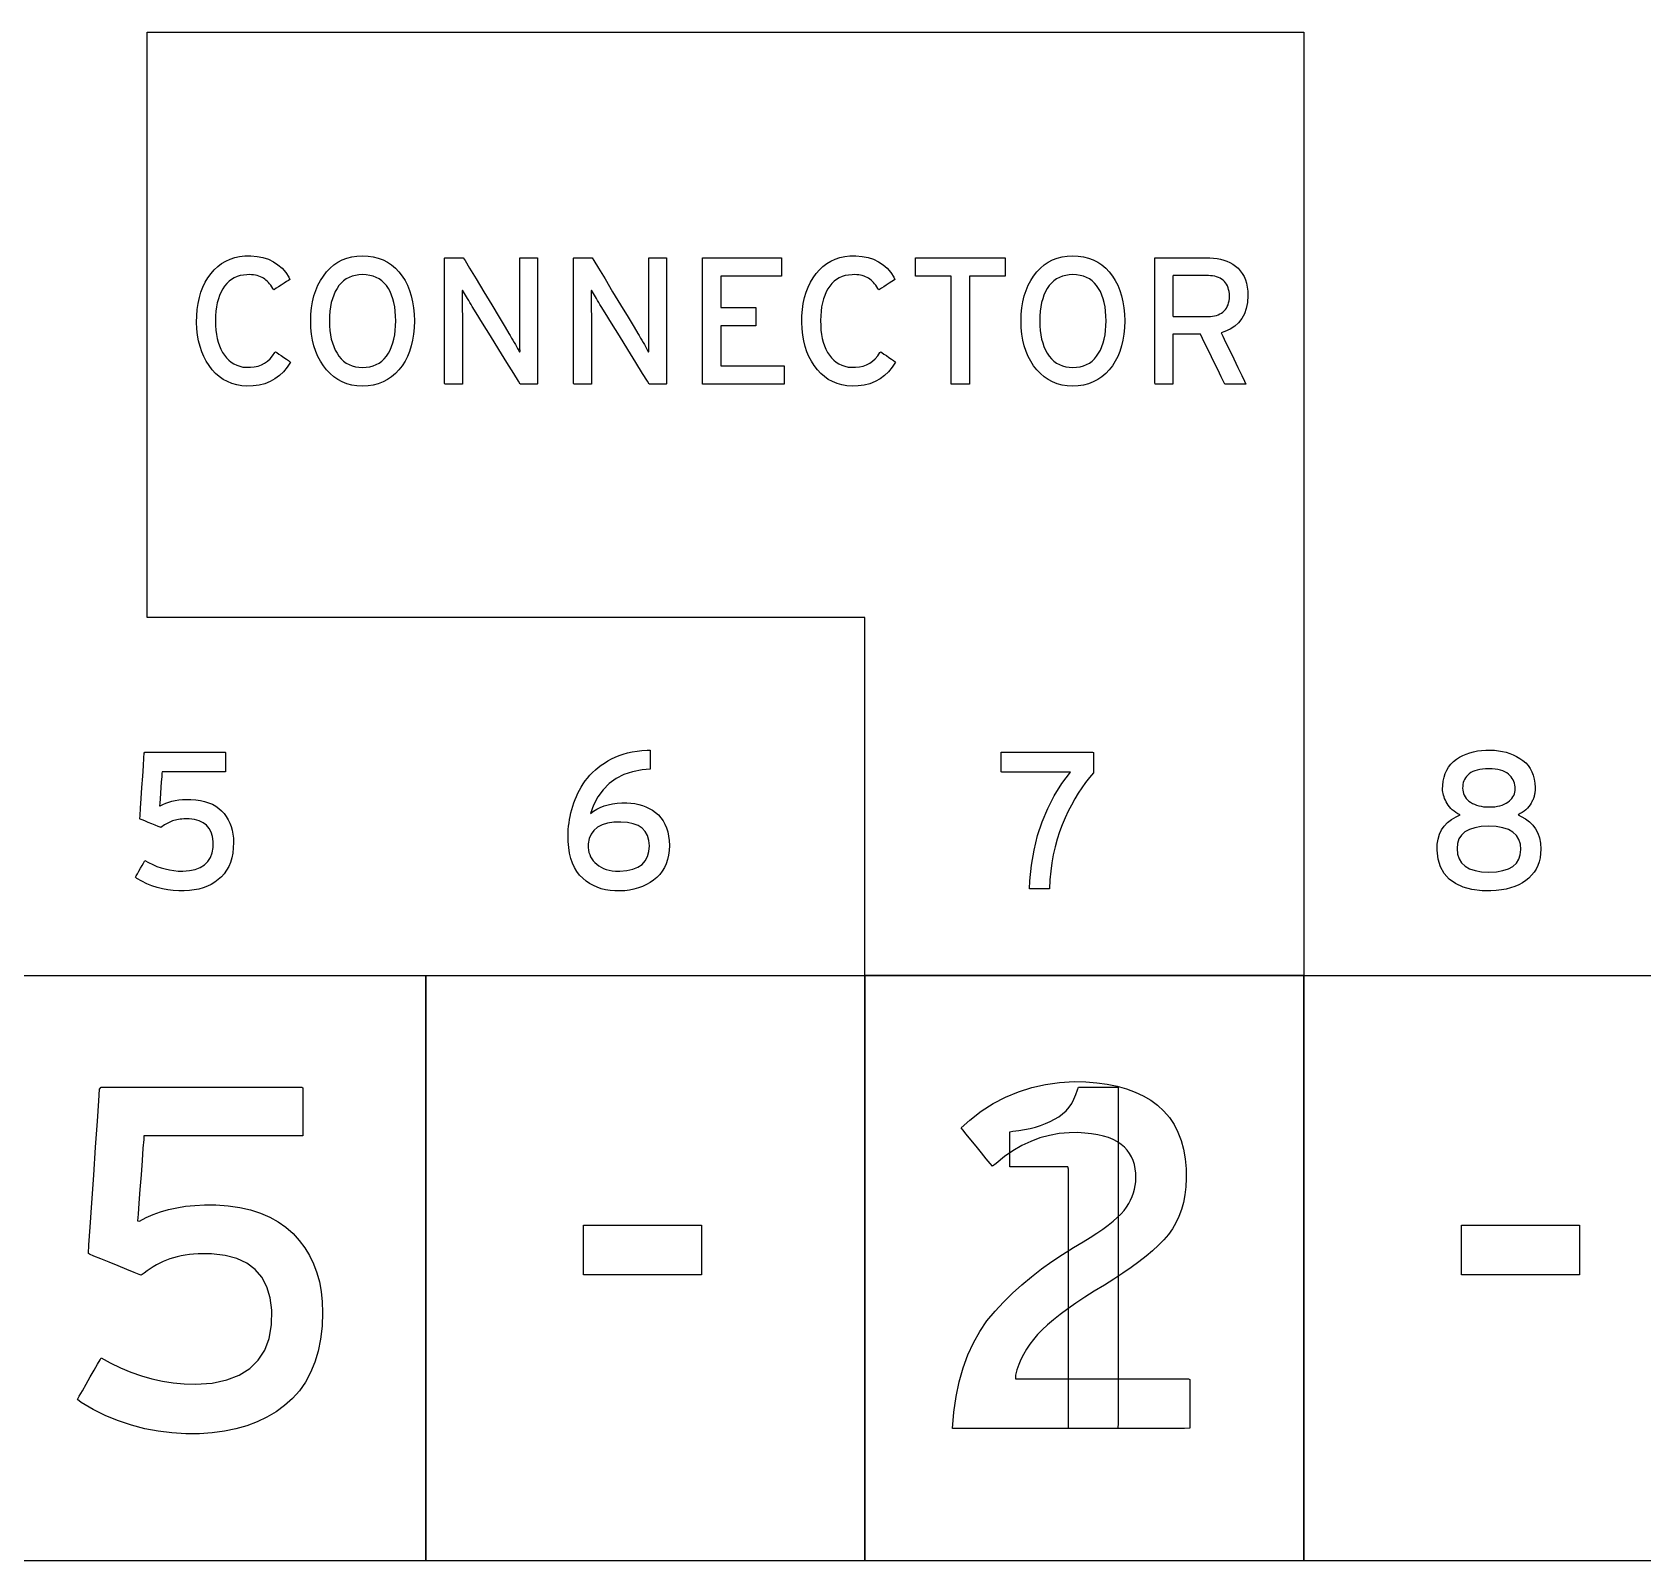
# Model space of a CAD drawing. Extents: x 1 to 47.7, y 0.2 to 33.5.
# Drawn here: x 5.469 to 8.565, y 28.906 to 31.844 of the extents above; entities that cross this region are included whole.
import ezdxf

# ---------------------------------------------------------------- set-up
doc = ezdxf.new("R2010")
doc.units = 0
doc.header["$MEASUREMENT"] = 0
for name, color, linetype in [('1_1__SCREW_TERMINAL_BLOCK_', 7, 'CONTINUOUS'), ('1_2__SCREW_TERMINAL_BLOCK_', 7, 'CONTINUOUS'), ('1_3__CONNECTORIZED_RELAY__', 7, 'CONTINUOUS'), ('1_4__CONNECTORIZED_RELAY__', 7, 'CONTINUOUS'), ('6_0____DWG', 7, 'CONTINUOUS')]:
    doc.layers.add(name, color=color, linetype=linetype)

msp = doc.modelspace()

# ---------------------------------------------------------------- linework, layer by layer
at = {"layer": '1_1__SCREW_TERMINAL_BLOCK_'}
msp.add_lwpolyline([(7.4612, 29.1605), (7.4612, 29.1797), (7.4612, 29.2309), (7.4612, 29.3042), (7.4612, 29.3898), (7.4612, 29.4779), (7.4612, 29.5586), (7.4612, 29.6221), (7.4612, 29.6585), (7.46, 29.6635), (7.4519, 29.6635), (7.4377, 29.6635), (7.4196, 29.6635), (7.3999, 29.6635), (7.3807, 29.6635), (7.3643, 29.6635), (7.3528, 29.6635), (7.3485, 29.6635), (7.3485, 29.6661), (7.3485, 29.673), (7.3485, 29.6829), (7.3485, 29.6944), (7.3485, 29.7063), (7.3485, 29.7172), (7.3485, 29.7257), (7.3485, 29.7306), (7.3543, 29.7318), (7.3657, 29.7331), (7.3767, 29.7348), (7.3873, 29.737), (7.3976, 29.7397), (7.4074, 29.7427), (7.4168, 29.7463), (7.4259, 29.7502), (7.4345, 29.7546), (7.4425, 29.7594), (7.4498, 29.7648), (7.4563, 29.7709), (7.4621, 29.7777), (7.4672, 29.7851), (7.4716, 29.7932), (7.4752, 29.802), (7.4781, 29.8115), (7.4801, 29.8164), (7.4857, 29.8164), (7.4954, 29.8164), (7.5077, 29.8164), (7.5212, 29.8164), (7.5343, 29.8164), (7.5455, 29.8164), (7.5534, 29.8164), (7.5563, 29.8164), (7.5563, 29.7913), (7.5563, 29.7246), (7.5563, 29.629), (7.5563, 29.5174), (7.5563, 29.4025), (7.5563, 29.2973), (7.5563, 29.2145), (7.5563, 29.167), (7.5554, 29.1605), (7.5485, 29.1605), (7.5365, 29.1605), (7.5212, 29.1605), (7.5045, 29.1605), (7.4884, 29.1605), (7.4745, 29.1605), (7.4648, 29.1605)], close=True, dxfattribs=at)
at = {"layer": '1_2__SCREW_TERMINAL_BLOCK_'}
msp.add_lwpolyline([(7.4612, 29.1605), (7.4612, 29.1797), (7.4612, 29.2309), (7.4612, 29.3042), (7.4612, 29.3898), (7.4612, 29.4779), (7.4612, 29.5586), (7.4612, 29.6221), (7.4612, 29.6585), (7.46, 29.6635), (7.4519, 29.6635), (7.4377, 29.6635), (7.4196, 29.6635), (7.3999, 29.6635), (7.3807, 29.6635), (7.3643, 29.6635), (7.3528, 29.6635), (7.3485, 29.6635), (7.3485, 29.6661), (7.3485, 29.673), (7.3485, 29.6829), (7.3485, 29.6944), (7.3485, 29.7063), (7.3485, 29.7172), (7.3485, 29.7257), (7.3485, 29.7306), (7.3543, 29.7318), (7.3657, 29.7331), (7.3767, 29.7348), (7.3873, 29.737), (7.3976, 29.7397), (7.4074, 29.7427), (7.4168, 29.7463), (7.4259, 29.7502), (7.4345, 29.7546), (7.4425, 29.7594), (7.4498, 29.7648), (7.4563, 29.7709), (7.4621, 29.7777), (7.4672, 29.7851), (7.4716, 29.7932), (7.4752, 29.802), (7.4781, 29.8115), (7.4801, 29.8164), (7.4857, 29.8164), (7.4954, 29.8164), (7.5077, 29.8164), (7.5212, 29.8164), (7.5343, 29.8164), (7.5455, 29.8164), (7.5534, 29.8164), (7.5563, 29.8164), (7.5563, 29.7913), (7.5563, 29.7246), (7.5563, 29.629), (7.5563, 29.5174), (7.5563, 29.4025), (7.5563, 29.2973), (7.5563, 29.2145), (7.5563, 29.167), (7.5554, 29.1605), (7.5485, 29.1605), (7.5365, 29.1605), (7.5212, 29.1605), (7.5045, 29.1605), (7.4884, 29.1605), (7.4745, 29.1605), (7.4648, 29.1605)], close=True, dxfattribs=at)
at = {"layer": '1_3__CONNECTORIZED_RELAY__'}
msp.add_lwpolyline([(7.2382, 29.1605), (7.2409, 29.1919), (7.2453, 29.2218), (7.2511, 29.25), (7.2586, 29.2767), (7.2677, 29.3017), (7.2784, 29.3251), (7.2906, 29.3469), (7.3044, 29.3671), (7.3199, 29.3857), (7.3363, 29.4032), (7.3535, 29.4201), (7.3713, 29.4363), (7.3898, 29.452), (7.409, 29.4669), (7.4288, 29.4813), (7.4493, 29.495), (7.4706, 29.5081), (7.4891, 29.519), (7.5028, 29.5275), (7.5154, 29.5357), (7.5269, 29.5437), (7.5373, 29.5514), (7.5467, 29.5588), (7.5549, 29.5659), (7.5621, 29.5728), (7.5681, 29.5794), (7.5729, 29.5859), (7.5771, 29.5925), (7.5806, 29.5992), (7.5837, 29.6061), (7.5862, 29.613), (7.5881, 29.6201), (7.5895, 29.6273), (7.5904, 29.6346), (7.5907, 29.6421), (7.5904, 29.6509), (7.5895, 29.6594), (7.5877, 29.6675), (7.5853, 29.6751), (7.5822, 29.6823), (7.5784, 29.689), (7.5738, 29.6952), (7.5685, 29.701), (7.5625, 29.7063), (7.5554, 29.7112), (7.5472, 29.7156), (7.5382, 29.7193), (7.5282, 29.7224), (7.5172, 29.725), (7.5053, 29.7269), (7.4924, 29.7282), (7.4786, 29.7289), (7.4623, 29.7288), (7.4431, 29.7271), (7.4244, 29.7237), (7.4061, 29.7187), (7.3884, 29.7121), (7.3711, 29.704), (7.3544, 29.6942), (7.3381, 29.6828), (7.3223, 29.6698), (7.3147, 29.6643), (7.3103, 29.6697), (7.3029, 29.6788), (7.2936, 29.6903), (7.2833, 29.7029), (7.2732, 29.7154), (7.2643, 29.7262), (7.2578, 29.7342), (7.2548, 29.738), (7.2713, 29.7529), (7.2935, 29.7699), (7.3165, 29.7847), (7.3403, 29.7973), (7.3649, 29.8076), (7.3904, 29.8158), (7.4167, 29.8217), (7.4439, 29.8255), (7.4718, 29.827), (7.4942, 29.8264), (7.5154, 29.8247), (7.5355, 29.8219), (7.5545, 29.818), (7.5724, 29.813), (7.5891, 29.8069), (7.6047, 29.7996), (7.6191, 29.7912), (7.6325, 29.7816), (7.6445, 29.7705), (7.655, 29.7582), (7.664, 29.7447), (7.6716, 29.73), (7.6777, 29.7141), (7.6824, 29.697), (7.6856, 29.6787), (7.6873, 29.6592), (7.6876, 29.6405), (7.6867, 29.6245), (7.6848, 29.6092), (7.682, 29.5947), (7.6781, 29.5809), (7.6734, 29.5678), (7.6676, 29.5555), (7.6609, 29.5439), (7.6532, 29.5331), (7.6443, 29.5228), (7.6341, 29.5124), (7.6227, 29.5019), (7.6101, 29.4912), (7.5965, 29.4805), (7.5816, 29.4695), (7.5657, 29.4585), (7.5485, 29.4473), (7.5303, 29.436), (7.5107, 29.4241), (7.4923, 29.4124), (7.4752, 29.401), (7.4596, 29.3901), (7.4453, 29.3795), (7.4324, 29.3692), (7.4208, 29.3594), (7.4107, 29.3499), (7.4018, 29.3408), (7.394, 29.3315), (7.3869, 29.3221), (7.3804, 29.3125), (7.3747, 29.3028), (7.3697, 29.293), (7.3655, 29.283), (7.3619, 29.2728), (7.3591, 29.2626), (7.359, 29.2556), (7.3785, 29.2556), (7.4163, 29.2556), (7.4663, 29.2556), (7.5226, 29.2556), (7.5793, 29.2556), (7.6304, 29.2556), (7.6698, 29.2556), (7.6916, 29.2556), (7.6941, 29.2545), (7.6941, 29.2477), (7.6941, 29.2361), (7.6941, 29.2214), (7.6941, 29.2053), (7.6941, 29.1895), (7.6941, 29.1757), (7.6941, 29.1655), (7.6941, 29.1606), (7.684, 29.1605), (7.6456, 29.1605), (7.5861, 29.1605), (7.5135, 29.1605), (7.436, 29.1605), (7.3616, 29.1605), (7.2985, 29.1605), (7.2546, 29.1605)], close=True, dxfattribs=at)
at = {"layer": '1_4__CONNECTORIZED_RELAY__'}
msp.add_lwpolyline([(7.2382, 29.1605), (7.2409, 29.1919), (7.2453, 29.2218), (7.2511, 29.25), (7.2586, 29.2767), (7.2677, 29.3017), (7.2784, 29.3251), (7.2906, 29.3469), (7.3044, 29.3671), (7.3199, 29.3857), (7.3363, 29.4032), (7.3535, 29.4201), (7.3713, 29.4363), (7.3898, 29.452), (7.409, 29.4669), (7.4288, 29.4813), (7.4493, 29.495), (7.4706, 29.5081), (7.4891, 29.519), (7.5028, 29.5275), (7.5154, 29.5357), (7.5269, 29.5437), (7.5373, 29.5514), (7.5467, 29.5588), (7.5549, 29.5659), (7.5621, 29.5728), (7.5681, 29.5794), (7.5729, 29.5859), (7.5771, 29.5925), (7.5806, 29.5992), (7.5837, 29.6061), (7.5862, 29.613), (7.5881, 29.6201), (7.5895, 29.6273), (7.5904, 29.6346), (7.5907, 29.6421), (7.5904, 29.6509), (7.5895, 29.6594), (7.5877, 29.6675), (7.5853, 29.6751), (7.5822, 29.6823), (7.5784, 29.689), (7.5738, 29.6952), (7.5685, 29.701), (7.5625, 29.7063), (7.5554, 29.7112), (7.5472, 29.7156), (7.5382, 29.7193), (7.5282, 29.7224), (7.5172, 29.725), (7.5053, 29.7269), (7.4924, 29.7282), (7.4786, 29.7289), (7.4623, 29.7288), (7.4431, 29.7271), (7.4244, 29.7237), (7.4061, 29.7187), (7.3884, 29.7121), (7.3711, 29.704), (7.3544, 29.6942), (7.3381, 29.6828), (7.3223, 29.6698), (7.3147, 29.6643), (7.3103, 29.6697), (7.3029, 29.6788), (7.2936, 29.6903), (7.2833, 29.7029), (7.2732, 29.7154), (7.2643, 29.7262), (7.2578, 29.7342), (7.2548, 29.738), (7.2713, 29.7529), (7.2935, 29.7699), (7.3165, 29.7847), (7.3403, 29.7973), (7.3649, 29.8076), (7.3904, 29.8158), (7.4167, 29.8217), (7.4439, 29.8255), (7.4718, 29.827), (7.4942, 29.8264), (7.5154, 29.8247), (7.5355, 29.8219), (7.5545, 29.818), (7.5724, 29.813), (7.5891, 29.8069), (7.6047, 29.7996), (7.6191, 29.7912), (7.6325, 29.7816), (7.6445, 29.7705), (7.655, 29.7582), (7.664, 29.7447), (7.6716, 29.73), (7.6777, 29.7141), (7.6824, 29.697), (7.6856, 29.6787), (7.6873, 29.6592), (7.6876, 29.6405), (7.6867, 29.6245), (7.6848, 29.6092), (7.682, 29.5947), (7.6781, 29.5809), (7.6734, 29.5678), (7.6676, 29.5555), (7.6609, 29.5439), (7.6532, 29.5331), (7.6443, 29.5228), (7.6341, 29.5124), (7.6227, 29.5019), (7.6101, 29.4912), (7.5965, 29.4805), (7.5816, 29.4695), (7.5657, 29.4585), (7.5485, 29.4473), (7.5303, 29.436), (7.5107, 29.4241), (7.4923, 29.4124), (7.4752, 29.401), (7.4596, 29.3901), (7.4453, 29.3795), (7.4324, 29.3692), (7.4208, 29.3594), (7.4107, 29.3499), (7.4018, 29.3408), (7.394, 29.3315), (7.3869, 29.3221), (7.3804, 29.3125), (7.3747, 29.3028), (7.3697, 29.293), (7.3655, 29.283), (7.3619, 29.2728), (7.3591, 29.2626), (7.359, 29.2556), (7.3785, 29.2556), (7.4163, 29.2556), (7.4663, 29.2556), (7.5226, 29.2556), (7.5793, 29.2556), (7.6304, 29.2556), (7.6698, 29.2556), (7.6916, 29.2556), (7.6941, 29.2545), (7.6941, 29.2477), (7.6941, 29.2361), (7.6941, 29.2214), (7.6941, 29.2053), (7.6941, 29.1895), (7.6941, 29.1757), (7.6941, 29.1655), (7.6941, 29.1606), (7.684, 29.1605), (7.6456, 29.1605), (7.5861, 29.1605), (7.5135, 29.1605), (7.436, 29.1605), (7.3616, 29.1605), (7.2985, 29.1605), (7.2546, 29.1605)], close=True, dxfattribs=at)
at = {"layer": '6_0____DWG'}
for points in [[(5.6897, 31.8441), (7.9132, 31.8441), (7.9132, 30.031), (7.0695, 30.031), (7.0695, 30.7191), (5.6897, 30.7191), (5.6897, 31.8441)], [(6.7575, 31.1675), (6.7575, 31.4105), (6.9091, 31.4105), (6.9091, 31.3752), (6.7927, 31.3752), (6.7927, 31.3148), (6.8603, 31.3148), (6.8603, 31.2796), (6.7927, 31.2796), (6.7927, 31.2028), (6.9142, 31.2028), (6.9142, 31.1675), (6.7575, 31.1675)], [(7.2708, 31.3749), (7.2708, 31.1675), (7.2356, 31.1675), (7.2356, 31.3749), (7.1669, 31.3749), (7.1669, 31.4105), (7.3396, 31.4105), (7.3396, 31.3749), (7.2708, 31.3749)], [(6.2257, 28.906), (5.382, 28.906), (5.382, 30.031), (6.2257, 30.031), (6.2257, 28.906)], [(7.0695, 28.906), (6.2257, 28.906), (6.2257, 30.031), (7.0695, 30.031), (7.0695, 28.906)], [(7.9132, 28.906), (7.0695, 28.906), (7.0695, 30.031), (7.9132, 30.031), (7.9132, 28.906)], [(8.757, 28.906), (7.9132, 28.906), (7.9132, 30.031), (8.757, 30.031), (8.757, 28.906)], [(6.5288, 29.4558), (6.5288, 29.5509), (6.7558, 29.5509), (6.7558, 29.4558), (6.5288, 29.4558)], [(8.2163, 29.4558), (8.2163, 29.5509), (8.4433, 29.5509), (8.4433, 29.4558), (8.2163, 29.4558)]]:
    msp.add_lwpolyline(points, dxfattribs=at)
for points in [[(5.9656, 31.2101), (5.9592, 31.2002), (5.9521, 31.1915), (5.9442, 31.184), (5.9356, 31.1777), (5.9262, 31.1725), (5.9161, 31.1685), (5.9052, 31.1657), (5.8936, 31.1641), (5.8818, 31.1637), (5.8716, 31.1646), (5.862, 31.1663), (5.8528, 31.169), (5.8442, 31.1725), (5.8362, 31.1769), (5.8286, 31.1822), (5.8216, 31.1884), (5.8151, 31.1954), (5.8091, 31.2033), (5.8036, 31.2116), (5.7989, 31.2205), (5.7948, 31.23), (5.7915, 31.2401), (5.7888, 31.2509), (5.7868, 31.2621), (5.7856, 31.274), (5.785, 31.2865), (5.7853, 31.2992), (5.7863, 31.3113), (5.7879, 31.3229), (5.7903, 31.3339), (5.7934, 31.3443), (5.7972, 31.3541), (5.8016, 31.3634), (5.8068, 31.372), (5.8127, 31.3801), (5.8189, 31.3874), (5.8258, 31.3939), (5.8331, 31.3994), (5.8409, 31.4041), (5.8493, 31.4079), (5.8582, 31.4108), (5.8677, 31.4129), (5.8776, 31.4141), (5.8889, 31.4143), (5.9011, 31.4132), (5.9125, 31.411), (5.9231, 31.4076), (5.9327, 31.403), (5.9414, 31.3973), (5.9493, 31.3904), (5.9563, 31.3823), (5.9624, 31.373), (5.9642, 31.3687), (5.9618, 31.3672), (5.9579, 31.3647), (5.953, 31.3616), (5.9477, 31.3581), (5.9425, 31.3548), (5.938, 31.3519), (5.9348, 31.3498), (5.9334, 31.3489), (5.9316, 31.3518), (5.9295, 31.3549), (5.9274, 31.3579), (5.9252, 31.3606), (5.923, 31.3632), (5.9207, 31.3655), (5.9183, 31.3677), (5.9159, 31.3696), (5.9134, 31.3713), (5.9107, 31.3728), (5.9078, 31.3741), (5.9047, 31.3752), (5.9015, 31.3762), (5.8981, 31.3769), (5.8945, 31.3775), (5.8908, 31.3779), (5.8869, 31.3781), (5.8817, 31.378), (5.875, 31.3774), (5.8687, 31.3762), (5.8627, 31.3744), (5.8572, 31.3719), (5.852, 31.3689), (5.8473, 31.3653), (5.8429, 31.3611), (5.8389, 31.3562), (5.8353, 31.3508), (5.832, 31.3448), (5.8292, 31.3383), (5.8268, 31.3314), (5.8248, 31.324), (5.8233, 31.3161), (5.8222, 31.3078), (5.8215, 31.299), (5.8212, 31.2897), (5.8214, 31.2805), (5.8221, 31.2717), (5.8231, 31.2634), (5.8246, 31.2556), (5.8265, 31.2482), (5.8288, 31.2413), (5.8316, 31.2348), (5.8348, 31.2288), (5.8384, 31.2232), (5.8423, 31.2181), (5.8467, 31.2136), (5.8514, 31.2097), (5.8565, 31.2065), (5.862, 31.2039), (5.8679, 31.2019), (5.8741, 31.2006), (5.8808, 31.2), (5.8883, 31.2), (5.8959, 31.2007), (5.903, 31.2023), (5.9096, 31.2047), (5.9157, 31.2078), (5.9214, 31.2118), (5.9265, 31.2166), (5.9311, 31.2221), (5.9353, 31.2285), (5.9369, 31.2299), (5.9393, 31.2282), (5.9431, 31.2256), (5.9478, 31.2224), (5.9528, 31.2189), (5.9576, 31.2156), (5.9617, 31.2128), (5.9645, 31.2108)], [(6.2037, 31.2891), (6.2033, 31.2761), (6.2021, 31.2638), (6.2003, 31.2521), (6.1977, 31.2411), (6.1944, 31.2307), (6.1903, 31.2208), (6.1856, 31.2117), (6.1801, 31.2031), (6.1739, 31.1951), (6.1671, 31.1879), (6.1597, 31.1816), (6.1517, 31.1763), (6.1433, 31.1719), (6.1342, 31.1684), (6.1247, 31.1659), (6.1146, 31.1643), (6.1039, 31.1636), (6.0933, 31.1643), (6.0833, 31.1659), (6.0738, 31.1684), (6.0649, 31.1719), (6.0565, 31.1763), (6.0487, 31.1816), (6.0415, 31.1879), (6.0348, 31.1951), (6.0286, 31.2031), (6.023, 31.2117), (6.0181, 31.2208), (6.014, 31.2307), (6.0106, 31.2411), (6.0079, 31.2521), (6.006, 31.2638), (6.0048, 31.2761), (6.0044, 31.2891), (6.0048, 31.302), (6.006, 31.3143), (6.0079, 31.3261), (6.0106, 31.3372), (6.014, 31.3477), (6.0181, 31.3576), (6.023, 31.3668), (6.0286, 31.3755), (6.0348, 31.3835), (6.0415, 31.3906), (6.0487, 31.3968), (6.0565, 31.402), (6.0649, 31.4063), (6.0738, 31.4097), (6.0833, 31.4122), (6.0933, 31.4137), (6.1039, 31.4144), (6.1146, 31.4137), (6.1247, 31.4122), (6.1342, 31.4097), (6.1433, 31.4063), (6.1517, 31.402), (6.1597, 31.3968), (6.1671, 31.3906), (6.1739, 31.3835), (6.1801, 31.3755), (6.1856, 31.3668), (6.1903, 31.3576), (6.1944, 31.3477), (6.1977, 31.3372), (6.2003, 31.3261), (6.2021, 31.3143), (6.2033, 31.302)], [(6.407, 31.1675), (6.4036, 31.1731), (6.3945, 31.1879), (6.3813, 31.2093), (6.3659, 31.2344), (6.3498, 31.2605), (6.3348, 31.2848), (6.3227, 31.3045), (6.315, 31.317), (6.3125, 31.321), (6.3103, 31.3248), (6.3081, 31.3285), (6.3059, 31.3321), (6.3039, 31.3356), (6.3019, 31.339), (6.3, 31.3422), (6.2981, 31.3454), (6.2964, 31.3485), (6.2956, 31.3465), (6.2956, 31.3406), (6.2957, 31.3346), (6.2957, 31.3284), (6.2957, 31.322), (6.2958, 31.3154), (6.2958, 31.3086), (6.2959, 31.3017), (6.296, 31.2945), (6.296, 31.29), (6.296, 31.2787), (6.296, 31.2617), (6.296, 31.2413), (6.296, 31.2197), (6.296, 31.1993), (6.296, 31.1822), (6.296, 31.1709), (6.2959, 31.1675), (6.2944, 31.1675), (6.2908, 31.1675), (6.2858, 31.1675), (6.2801, 31.1675), (6.2743, 31.1675), (6.2689, 31.1675), (6.2647, 31.1675), (6.2622, 31.1675), (6.2617, 31.1692), (6.2617, 31.185), (6.2617, 31.2136), (6.2617, 31.2507), (6.2617, 31.292), (6.2617, 31.3329), (6.2617, 31.3691), (6.2617, 31.3962), (6.2617, 31.4097), (6.2624, 31.4105), (6.2654, 31.4105), (6.27, 31.4105), (6.2758, 31.4105), (6.2819, 31.4105), (6.2879, 31.4105), (6.2929, 31.4105), (6.2964, 31.4105), (6.2977, 31.4105), (6.301, 31.4051), (6.3097, 31.3906), (6.3222, 31.3698), (6.3369, 31.3454), (6.3523, 31.32), (6.3665, 31.2964), (6.3781, 31.2771), (6.3855, 31.265), (6.3879, 31.2609), (6.3906, 31.2563), (6.3931, 31.252), (6.3955, 31.2478), (6.3978, 31.2438), (6.4, 31.2399), (6.4021, 31.2361), (6.4041, 31.2326), (6.4059, 31.2292), (6.4067, 31.2311), (6.4066, 31.2371), (6.4065, 31.2433), (6.4065, 31.2497), (6.4064, 31.2562), (6.4064, 31.2629), (6.4064, 31.2698), (6.4064, 31.2768), (6.4064, 31.284), (6.4064, 31.2885), (6.4064, 31.2997), (6.4064, 31.3167), (6.4064, 31.337), (6.4064, 31.3585), (6.4064, 31.3789), (6.4064, 31.3958), (6.4064, 31.4071), (6.4064, 31.4105), (6.408, 31.4105), (6.4116, 31.4105), (6.4165, 31.4105), (6.4222, 31.4105), (6.4281, 31.4105), (6.4334, 31.4105), (6.4376, 31.4105), (6.4402, 31.4105), (6.4406, 31.4088), (6.4406, 31.393), (6.4406, 31.3644), (6.4406, 31.3272), (6.4406, 31.286), (6.4406, 31.2451), (6.4406, 31.2089), (6.4406, 31.1818), (6.4406, 31.1683), (6.4399, 31.1675), (6.4372, 31.1675), (6.4328, 31.1675), (6.4275, 31.1675), (6.4217, 31.1675), (6.4162, 31.1675), (6.4115, 31.1675), (6.4082, 31.1675)], [(6.6549, 31.1675), (6.6515, 31.1731), (6.6423, 31.1879), (6.6292, 31.2093), (6.6137, 31.2344), (6.5977, 31.2605), (6.5827, 31.2848), (6.5705, 31.3045), (6.5629, 31.317), (6.5604, 31.321), (6.5581, 31.3248), (6.5559, 31.3285), (6.5538, 31.3321), (6.5517, 31.3356), (6.5498, 31.339), (6.5478, 31.3422), (6.546, 31.3454), (6.5442, 31.3485), (6.5435, 31.3465), (6.5435, 31.3406), (6.5435, 31.3346), (6.5436, 31.3284), (6.5436, 31.322), (6.5436, 31.3154), (6.5437, 31.3086), (6.5438, 31.3017), (6.5438, 31.2945), (6.5438, 31.29), (6.5438, 31.2787), (6.5438, 31.2617), (6.5438, 31.2413), (6.5438, 31.2197), (6.5438, 31.1993), (6.5438, 31.1822), (6.5438, 31.1709), (6.5438, 31.1675), (6.5422, 31.1675), (6.5386, 31.1675), (6.5337, 31.1675), (6.528, 31.1675), (6.5221, 31.1675), (6.5168, 31.1675), (6.5126, 31.1675), (6.51, 31.1675), (6.5096, 31.1692), (6.5096, 31.185), (6.5096, 31.2136), (6.5096, 31.2507), (6.5096, 31.292), (6.5096, 31.3329), (6.5096, 31.3691), (6.5096, 31.3962), (6.5096, 31.4097), (6.5103, 31.4105), (6.5132, 31.4105), (6.5179, 31.4105), (6.5236, 31.4105), (6.5298, 31.4105), (6.5357, 31.4105), (6.5408, 31.4105), (6.5443, 31.4105), (6.5456, 31.4105), (6.5488, 31.4051), (6.5575, 31.3906), (6.5701, 31.3698), (6.5848, 31.3454), (6.6001, 31.32), (6.6144, 31.2964), (6.626, 31.2771), (6.6333, 31.265), (6.6358, 31.2609), (6.6384, 31.2563), (6.6409, 31.252), (6.6434, 31.2478), (6.6457, 31.2438), (6.6479, 31.2399), (6.65, 31.2361), (6.6519, 31.2326), (6.6538, 31.2292), (6.6545, 31.2311), (6.6545, 31.2371), (6.6544, 31.2433), (6.6544, 31.2497), (6.6543, 31.2562), (6.6543, 31.2629), (6.6543, 31.2698), (6.6542, 31.2768), (6.6542, 31.284), (6.6542, 31.2885), (6.6542, 31.2997), (6.6542, 31.3167), (6.6542, 31.337), (6.6542, 31.3585), (6.6542, 31.3789), (6.6542, 31.3958), (6.6542, 31.4071), (6.6543, 31.4105), (6.6558, 31.4105), (6.6594, 31.4105), (6.6644, 31.4105), (6.6701, 31.4105), (6.6759, 31.4105), (6.6813, 31.4105), (6.6855, 31.4105), (6.688, 31.4105), (6.6885, 31.4088), (6.6885, 31.393), (6.6885, 31.3644), (6.6885, 31.3272), (6.6885, 31.286), (6.6885, 31.2451), (6.6885, 31.2089), (6.6885, 31.1818), (6.6885, 31.1683), (6.6878, 31.1675), (6.6851, 31.1675), (6.6807, 31.1675), (6.6754, 31.1675), (6.6696, 31.1675), (6.6641, 31.1675), (6.6594, 31.1675), (6.6561, 31.1675)], [(7.1288, 31.2101), (7.1224, 31.2002), (7.1153, 31.1915), (7.1075, 31.184), (7.0988, 31.1777), (7.0895, 31.1725), (7.0793, 31.1685), (7.0685, 31.1657), (7.0568, 31.1641), (7.045, 31.1637), (7.0348, 31.1646), (7.0252, 31.1663), (7.0161, 31.169), (7.0075, 31.1725), (6.9994, 31.1769), (6.9919, 31.1822), (6.9848, 31.1884), (6.9784, 31.1954), (6.9723, 31.2033), (6.9669, 31.2116), (6.9621, 31.2205), (6.9581, 31.23), (6.9547, 31.2401), (6.952, 31.2509), (6.9501, 31.2621), (6.9488, 31.274), (6.9483, 31.2865), (6.9485, 31.2992), (6.9495, 31.3113), (6.9512, 31.3229), (6.9535, 31.3339), (6.9566, 31.3443), (6.9604, 31.3541), (6.9649, 31.3634), (6.97, 31.372), (6.9759, 31.3801), (6.9822, 31.3874), (6.989, 31.3939), (6.9963, 31.3994), (7.0042, 31.4041), (7.0126, 31.4079), (7.0215, 31.4108), (7.0309, 31.4129), (7.0409, 31.4141), (7.0521, 31.4143), (7.0644, 31.4132), (7.0758, 31.411), (7.0863, 31.4076), (7.0959, 31.403), (7.1047, 31.3973), (7.1125, 31.3904), (7.1195, 31.3823), (7.1256, 31.373), (7.1274, 31.3687), (7.125, 31.3672), (7.1212, 31.3647), (7.1163, 31.3616), (7.1109, 31.3581), (7.1058, 31.3548), (7.1013, 31.3519), (7.098, 31.3498), (7.0966, 31.3489), (7.0948, 31.3518), (7.0928, 31.3549), (7.0906, 31.3579), (7.0884, 31.3606), (7.0862, 31.3632), (7.0839, 31.3655), (7.0816, 31.3677), (7.0792, 31.3696), (7.0767, 31.3713), (7.0739, 31.3728), (7.071, 31.3741), (7.068, 31.3752), (7.0647, 31.3762), (7.0613, 31.3769), (7.0578, 31.3775), (7.0541, 31.3779), (7.0502, 31.3781), (7.045, 31.378), (7.0382, 31.3774), (7.0319, 31.3762), (7.026, 31.3744), (7.0204, 31.3719), (7.0153, 31.3689), (7.0105, 31.3653), (7.0061, 31.3611), (7.0021, 31.3562), (6.9985, 31.3508), (6.9952, 31.3448), (6.9924, 31.3383), (6.99, 31.3314), (6.988, 31.324), (6.9865, 31.3161), (6.9854, 31.3078), (6.9847, 31.299), (6.9845, 31.2897), (6.9847, 31.2805), (6.9853, 31.2717), (6.9863, 31.2634), (6.9878, 31.2556), (6.9897, 31.2482), (6.9921, 31.2413), (6.9948, 31.2348), (6.998, 31.2288), (7.0016, 31.2232), (7.0056, 31.2181), (7.0099, 31.2136), (7.0146, 31.2097), (7.0197, 31.2065), (7.0252, 31.2039), (7.0311, 31.2019), (7.0374, 31.2006), (7.044, 31.2), (7.0515, 31.2), (7.0591, 31.2007), (7.0662, 31.2023), (7.0728, 31.2047), (7.079, 31.2078), (7.0846, 31.2118), (7.0897, 31.2166), (7.0944, 31.2221), (7.0985, 31.2285), (7.1001, 31.2299), (7.1025, 31.2282), (7.1063, 31.2256), (7.111, 31.2224), (7.116, 31.2189), (7.1208, 31.2156), (7.1249, 31.2128), (7.1277, 31.2108)], [(7.5692, 31.2891), (7.5688, 31.2761), (7.5676, 31.2638), (7.5658, 31.2521), (7.5632, 31.2411), (7.5599, 31.2307), (7.5558, 31.2208), (7.5511, 31.2117), (7.5456, 31.2031), (7.5394, 31.1951), (7.5326, 31.1879), (7.5252, 31.1816), (7.5172, 31.1763), (7.5088, 31.1719), (7.4997, 31.1684), (7.4902, 31.1659), (7.48, 31.1643), (7.4694, 31.1636), (7.4588, 31.1643), (7.4488, 31.1659), (7.4393, 31.1684), (7.4304, 31.1719), (7.422, 31.1763), (7.4142, 31.1816), (7.407, 31.1879), (7.4003, 31.1951), (7.3941, 31.2031), (7.3885, 31.2117), (7.3836, 31.2208), (7.3795, 31.2307), (7.3761, 31.2411), (7.3734, 31.2521), (7.3715, 31.2638), (7.3703, 31.2761), (7.3699, 31.2891), (7.3703, 31.302), (7.3715, 31.3143), (7.3734, 31.3261), (7.3761, 31.3372), (7.3795, 31.3477), (7.3836, 31.3576), (7.3885, 31.3668), (7.3941, 31.3755), (7.4003, 31.3835), (7.407, 31.3906), (7.4142, 31.3968), (7.422, 31.402), (7.4304, 31.4063), (7.4393, 31.4097), (7.4488, 31.4122), (7.4588, 31.4137), (7.4694, 31.4144), (7.48, 31.4137), (7.4902, 31.4122), (7.4997, 31.4097), (7.5088, 31.4063), (7.5172, 31.402), (7.5252, 31.3968), (7.5326, 31.3906), (7.5394, 31.3835), (7.5456, 31.3755), (7.5511, 31.3668), (7.5558, 31.3576), (7.5599, 31.3477), (7.5632, 31.3372), (7.5658, 31.3261), (7.5676, 31.3143), (7.5688, 31.302)], [(7.8061, 31.3378), (7.8052, 31.3249), (7.8029, 31.3133), (7.7994, 31.3028), (7.7945, 31.2936), (7.7882, 31.2856), (7.7806, 31.2788), (7.7717, 31.2733), (7.7615, 31.2689), (7.7545, 31.2663), (7.7575, 31.2602), (7.7631, 31.2486), (7.7704, 31.2334), (7.7787, 31.2164), (7.7868, 31.1995), (7.7941, 31.1845), (7.7995, 31.1733), (7.8022, 31.1678), (7.8015, 31.1675), (7.7981, 31.1675), (7.7927, 31.1675), (7.7861, 31.1675), (7.7791, 31.1675), (7.7723, 31.1675), (7.7667, 31.1675), (7.7629, 31.1675), (7.7616, 31.1675), (7.7596, 31.1717), (7.7547, 31.1817), (7.748, 31.1956), (7.7401, 31.2118), (7.7321, 31.2284), (7.7247, 31.2435), (7.7189, 31.2555), (7.7155, 31.2626), (7.7146, 31.2637), (7.711, 31.2637), (7.7045, 31.2637), (7.6963, 31.2637), (7.6871, 31.2637), (7.6781, 31.2637), (7.6703, 31.2637), (7.6645, 31.2637), (7.6619, 31.2637), (7.6618, 31.2612), (7.6618, 31.2527), (7.6618, 31.2396), (7.6618, 31.2239), (7.6618, 31.2073), (7.6618, 31.1915), (7.6618, 31.1785), (7.6618, 31.1699), (7.6618, 31.1675), (7.66, 31.1675), (7.6563, 31.1675), (7.6512, 31.1675), (7.6453, 31.1675), (7.6394, 31.1675), (7.634, 31.1675), (7.6298, 31.1675), (7.6275, 31.1675), (7.6272, 31.1703), (7.6272, 31.1881), (7.6272, 31.2184), (7.6272, 31.2567), (7.6272, 31.2986), (7.6272, 31.3394), (7.6272, 31.3746), (7.6272, 31.3998), (7.6272, 31.4104), (7.6304, 31.4105), (7.6401, 31.4105), (7.6545, 31.4105), (7.6715, 31.4105), (7.6894, 31.4105), (7.7061, 31.4105), (7.7197, 31.4105), (7.7284, 31.4105), (7.7325, 31.4105), (7.7396, 31.4101), (7.7466, 31.4093), (7.7532, 31.408), (7.7595, 31.4062), (7.7656, 31.404), (7.7714, 31.4013), (7.7769, 31.3982), (7.7821, 31.3946), (7.787, 31.3904), (7.7914, 31.3857), (7.7952, 31.3805), (7.7985, 31.3747), (7.8012, 31.3684), (7.8033, 31.3616), (7.8048, 31.3542), (7.8057, 31.3463)], [(6.1678, 31.2891), (6.1676, 31.2986), (6.1669, 31.3077), (6.1658, 31.3162), (6.1643, 31.3243), (6.1622, 31.3319), (6.1598, 31.339), (6.1569, 31.3455), (6.1536, 31.3516), (6.1497, 31.3571), (6.1455, 31.362), (6.1408, 31.3662), (6.1357, 31.3698), (6.1302, 31.3727), (6.1243, 31.375), (6.1179, 31.3767), (6.1111, 31.3777), (6.1039, 31.3781), (6.0968, 31.3777), (6.0902, 31.3767), (6.0839, 31.375), (6.0781, 31.3727), (6.0726, 31.3698), (6.0676, 31.3662), (6.0629, 31.362), (6.0587, 31.3571), (6.0549, 31.3516), (6.0514, 31.3455), (6.0485, 31.339), (6.046, 31.3319), (6.0439, 31.3243), (6.0423, 31.3162), (6.0412, 31.3077), (6.0405, 31.2986), (6.0403, 31.2891), (6.0405, 31.2796), (6.0412, 31.2707), (6.0423, 31.2622), (6.0439, 31.2543), (6.046, 31.2468), (6.0485, 31.2398), (6.0514, 31.2332), (6.0549, 31.2272), (6.0587, 31.2216), (6.0629, 31.2165), (6.0676, 31.2121), (6.0726, 31.2083), (6.0781, 31.2053), (6.0839, 31.2029), (6.0902, 31.2012), (6.0968, 31.2002), (6.1039, 31.1999), (6.1111, 31.2002), (6.1179, 31.2012), (6.1243, 31.2029), (6.1302, 31.2053), (6.1357, 31.2083), (6.1408, 31.2121), (6.1455, 31.2165), (6.1497, 31.2216), (6.1536, 31.2272), (6.1569, 31.2332), (6.1598, 31.2398), (6.1622, 31.2468), (6.1643, 31.2543), (6.1658, 31.2622), (6.1669, 31.2707), (6.1676, 31.2796)], [(7.5333, 31.2891), (7.5331, 31.2986), (7.5324, 31.3077), (7.5313, 31.3162), (7.5297, 31.3243), (7.5277, 31.3319), (7.5253, 31.339), (7.5224, 31.3455), (7.519, 31.3516), (7.5152, 31.3571), (7.511, 31.362), (7.5063, 31.3662), (7.5012, 31.3698), (7.4957, 31.3727), (7.4898, 31.375), (7.4834, 31.3767), (7.4766, 31.3777), (7.4694, 31.3781), (7.4623, 31.3777), (7.4557, 31.3767), (7.4494, 31.375), (7.4435, 31.3727), (7.4381, 31.3698), (7.4331, 31.3662), (7.4284, 31.362), (7.4242, 31.3571), (7.4203, 31.3516), (7.4169, 31.3455), (7.414, 31.339), (7.4115, 31.3319), (7.4094, 31.3243), (7.4078, 31.3162), (7.4067, 31.3077), (7.406, 31.2986), (7.4058, 31.2891), (7.406, 31.2796), (7.4067, 31.2707), (7.4078, 31.2622), (7.4094, 31.2543), (7.4115, 31.2468), (7.414, 31.2398), (7.4169, 31.2332), (7.4203, 31.2272), (7.4242, 31.2216), (7.4284, 31.2165), (7.4331, 31.2121), (7.4381, 31.2083), (7.4435, 31.2053), (7.4494, 31.2029), (7.4557, 31.2012), (7.4623, 31.2002), (7.4694, 31.1999), (7.4766, 31.2002), (7.4834, 31.2012), (7.4898, 31.2029), (7.4957, 31.2053), (7.5012, 31.2083), (7.5063, 31.2121), (7.511, 31.2165), (7.5152, 31.2216), (7.519, 31.2272), (7.5224, 31.2332), (7.5253, 31.2398), (7.5277, 31.2468), (7.5297, 31.2543), (7.5313, 31.2622), (7.5324, 31.2707), (7.5331, 31.2796)], [(7.7705, 31.3368), (7.7703, 31.3413), (7.7698, 31.3455), (7.769, 31.3495), (7.7679, 31.3531), (7.7665, 31.3565), (7.7649, 31.3596), (7.7629, 31.3625), (7.7607, 31.365), (7.7582, 31.3674), (7.7554, 31.3695), (7.7524, 31.3713), (7.7492, 31.3728), (7.7458, 31.3741), (7.7421, 31.3751), (7.7382, 31.3757), (7.7341, 31.3761), (7.7304, 31.3762), (7.727, 31.3762), (7.7194, 31.3762), (7.7089, 31.3762), (7.697, 31.3762), (7.685, 31.3762), (7.6742, 31.3762), (7.6661, 31.3762), (7.662, 31.3762), (7.6618, 31.3746), (7.6618, 31.3678), (7.6618, 31.3571), (7.6618, 31.344), (7.6618, 31.3301), (7.6618, 31.317), (7.6618, 31.3063), (7.6618, 31.2995), (7.662, 31.2979), (7.6661, 31.2979), (7.6742, 31.2979), (7.685, 31.2979), (7.697, 31.2979), (7.7089, 31.2979), (7.7194, 31.2979), (7.727, 31.2979), (7.7304, 31.2979), (7.7341, 31.298), (7.7381, 31.2983), (7.7419, 31.299), (7.7455, 31.2999), (7.7489, 31.3011), (7.7521, 31.3026), (7.7551, 31.3043), (7.7579, 31.3063), (7.7604, 31.3086), (7.7627, 31.3111), (7.7647, 31.3139), (7.7664, 31.317), (7.7678, 31.3204), (7.7689, 31.3241), (7.7698, 31.328), (7.7703, 31.3323)], [(5.8559, 30.2867), (5.8555, 30.2762), (5.8543, 30.2664), (5.8525, 30.2571), (5.85, 30.2485), (5.8467, 30.2406), (5.8427, 30.2333), (5.8381, 30.2266), (5.8327, 30.2206), (5.8267, 30.2152), (5.8201, 30.2104), (5.8131, 30.2062), (5.8056, 30.2026), (5.7977, 30.1996), (5.7893, 30.1972), (5.7804, 30.1954), (5.7711, 30.1942), (5.7613, 30.1935), (5.7508, 30.1935), (5.7401, 30.1941), (5.7295, 30.1955), (5.7192, 30.1974), (5.709, 30.2001), (5.699, 30.2034), (5.6892, 30.2074), (5.6796, 30.2121), (5.6702, 30.2174), (5.6674, 30.2199), (5.6688, 30.2225), (5.6712, 30.2266), (5.6741, 30.2317), (5.6772, 30.2372), (5.6802, 30.2425), (5.6829, 30.2471), (5.6847, 30.2505), (5.6856, 30.2519), (5.6926, 30.248), (5.7006, 30.2442), (5.7086, 30.2408), (5.7166, 30.238), (5.7247, 30.2357), (5.7329, 30.2339), (5.7411, 30.2326), (5.7494, 30.2318), (5.7583, 30.2315), (5.771, 30.2325), (5.7822, 30.2349), (5.7918, 30.2386), (5.7999, 30.2436), (5.8064, 30.25), (5.8114, 30.2577), (5.8149, 30.2668), (5.8167, 30.2772), (5.817, 30.2884), (5.8157, 30.2981), (5.8131, 30.3066), (5.8092, 30.3138), (5.804, 30.3198), (5.7976, 30.3247), (5.7899, 30.3283), (5.7809, 30.3306), (5.7706, 30.3318), (5.7636, 30.3319), (5.7601, 30.3318), (5.7567, 30.3316), (5.7534, 30.3312), (5.7502, 30.3308), (5.7471, 30.3303), (5.7442, 30.3296), (5.7413, 30.3289), (5.7385, 30.3281), (5.7358, 30.327), (5.7332, 30.3259), (5.7307, 30.3246), (5.7281, 30.3233), (5.7257, 30.3219), (5.7233, 30.3204), (5.7209, 30.3188), (5.7186, 30.3171), (5.7164, 30.3154), (5.7149, 30.316), (5.711, 30.3176), (5.7054, 30.3198), (5.6988, 30.3225), (5.6919, 30.3253), (5.6854, 30.328), (5.6801, 30.3301), (5.6767, 30.3315), (5.6758, 30.3321), (5.6762, 30.3387), (5.6772, 30.3524), (5.6784, 30.371), (5.6799, 30.3923), (5.6814, 30.414), (5.6827, 30.4338), (5.6838, 30.4494), (5.6844, 30.4586), (5.6856, 30.46), (5.6958, 30.46), (5.7141, 30.46), (5.7378, 30.46), (5.7641, 30.46), (5.7902, 30.46), (5.8134, 30.46), (5.831, 30.46), (5.84, 30.46), (5.8407, 30.4594), (5.8407, 30.4565), (5.8407, 30.4518), (5.8407, 30.4459), (5.8407, 30.4396), (5.8407, 30.4335), (5.8407, 30.4282), (5.8407, 30.4244), (5.8407, 30.4227), (5.8372, 30.4227), (5.8262, 30.4227), (5.8097, 30.4227), (5.79, 30.4227), (5.7692, 30.4227), (5.7495, 30.4227), (5.7331, 30.4227), (5.722, 30.4227), (5.7185, 30.4227), (5.7183, 30.4198), (5.7178, 30.413), (5.7171, 30.4035), (5.7163, 30.3925), (5.7154, 30.3812), (5.7147, 30.3708), (5.714, 30.3623), (5.7136, 30.3571), (5.7152, 30.357), (5.7202, 30.3597), (5.7256, 30.3621), (5.7313, 30.3642), (5.7374, 30.3659), (5.7438, 30.3673), (5.7505, 30.3684), (5.7576, 30.3691), (5.765, 30.3695), (5.7739, 30.3694), (5.7833, 30.3687), (5.7922, 30.3675), (5.8004, 30.3656), (5.8081, 30.3631), (5.8152, 30.3601), (5.8218, 30.3565), (5.8278, 30.3523), (5.8331, 30.3475), (5.8379, 30.3422), (5.8421, 30.3365), (5.8458, 30.3305), (5.8489, 30.3241), (5.8514, 30.3174), (5.8534, 30.3102), (5.8548, 30.3028), (5.8556, 30.2949)], [(6.694, 30.2809), (6.6935, 30.2713), (6.6922, 30.2623), (6.6903, 30.2538), (6.6876, 30.2459), (6.6842, 30.2385), (6.6801, 30.2316), (6.6752, 30.2254), (6.6697, 30.2196), (6.6635, 30.2144), (6.6568, 30.2097), (6.6496, 30.2056), (6.6421, 30.2021), (6.6342, 30.1992), (6.6258, 30.1969), (6.617, 30.1951), (6.6079, 30.194), (6.5983, 30.1935), (6.5888, 30.1936), (6.5798, 30.1943), (6.5713, 30.1957), (6.563, 30.1978), (6.5552, 30.2005), (6.5477, 30.2038), (6.5405, 30.2079), (6.5338, 30.2126), (6.5273, 30.2179), (6.5213, 30.2239), (6.516, 30.2308), (6.5114, 30.2384), (6.5076, 30.2469), (6.5044, 30.2561), (6.502, 30.2662), (6.5003, 30.277), (6.4993, 30.2887), (6.499, 30.2996), (6.4992, 30.3056), (6.4995, 30.3118), (6.5001, 30.318), (6.5009, 30.3242), (6.5019, 30.3306), (6.5031, 30.3369), (6.5045, 30.3434), (6.5062, 30.3499), (6.508, 30.3564), (6.5101, 30.3628), (6.5125, 30.369), (6.5151, 30.3752), (6.518, 30.3813), (6.5211, 30.3874), (6.5245, 30.3933), (6.5282, 30.3992), (6.5321, 30.405), (6.5365, 30.4106), (6.5412, 30.416), (6.5462, 30.4211), (6.5515, 30.426), (6.5571, 30.4307), (6.563, 30.4352), (6.5691, 30.4394), (6.5756, 30.4435), (6.5825, 30.4472), (6.5897, 30.4507), (6.5972, 30.4538), (6.6052, 30.4564), (6.6136, 30.4587), (6.6224, 30.4606), (6.6316, 30.4622), (6.6411, 30.4633), (6.6511, 30.464), (6.6566, 30.464), (6.6566, 30.4615), (6.6566, 30.457), (6.6566, 30.4513), (6.6566, 30.445), (6.6566, 30.4388), (6.6566, 30.4333), (6.6566, 30.4293), (6.6566, 30.4274), (6.6414, 30.4261), (6.623, 30.4227), (6.6063, 30.4172), (6.5913, 30.4096), (6.578, 30.3999), (6.5663, 30.3881), (6.5563, 30.3743), (6.5479, 30.3583), (6.5421, 30.3421), (6.5479, 30.3466), (6.5541, 30.3506), (6.5609, 30.354), (6.5682, 30.3569), (6.576, 30.3592), (6.5843, 30.3609), (6.5932, 30.3621), (6.6026, 30.3627), (6.6118, 30.3628), (6.6198, 30.3623), (6.6275, 30.3613), (6.6349, 30.3598), (6.642, 30.3578), (6.6488, 30.3552), (6.6552, 30.3521), (6.6614, 30.3486), (6.6672, 30.3444), (6.6727, 30.3397), (6.6775, 30.3343), (6.6818, 30.3284), (6.6854, 30.3219), (6.6883, 30.3149), (6.6907, 30.3072), (6.6924, 30.299), (6.6935, 30.2902)], [(7.5091, 30.4203), (7.5013, 30.4114), (7.4938, 30.4019), (7.4866, 30.3919), (7.4797, 30.3813), (7.473, 30.3703), (7.4666, 30.3587), (7.4604, 30.3466), (7.4545, 30.334), (7.4489, 30.3208), (7.4438, 30.3071), (7.4392, 30.2928), (7.4353, 30.2782), (7.4319, 30.263), (7.4292, 30.2474), (7.427, 30.2313), (7.4254, 30.2147), (7.4244, 30.1977), (7.4229, 30.1977), (7.419, 30.1977), (7.4134, 30.1977), (7.4069, 30.1977), (7.4002, 30.1977), (7.394, 30.1977), (7.3892, 30.1977), (7.3864, 30.1977), (7.3868, 30.2131), (7.3898, 30.2431), (7.3948, 30.272), (7.4016, 30.2998), (7.4104, 30.3265), (7.4211, 30.3521), (7.4337, 30.3765), (7.4483, 30.3998), (7.4647, 30.422), (7.4596, 30.422), (7.4461, 30.422), (7.4266, 30.422), (7.404, 30.422), (7.3807, 30.422), (7.3593, 30.422), (7.3425, 30.422), (7.3328, 30.422), (7.3315, 30.4224), (7.3315, 30.4251), (7.3315, 30.4299), (7.3315, 30.436), (7.3315, 30.4427), (7.3315, 30.4492), (7.3315, 30.4547), (7.3315, 30.4586), (7.3315, 30.46), (7.3383, 30.46), (7.3564, 30.46), (7.3823, 30.46), (7.4125, 30.46), (7.4435, 30.46), (7.472, 30.46), (7.4944, 30.46), (7.5073, 30.46), (7.5091, 30.4597), (7.5091, 30.4568), (7.5091, 30.4518), (7.5091, 30.4454), (7.5091, 30.4384), (7.5091, 30.4317), (7.5091, 30.4259), (7.5091, 30.4218)], [(8.3692, 30.2741), (8.3687, 30.2654), (8.3676, 30.2572), (8.3658, 30.2495), (8.3633, 30.2423), (8.3601, 30.2356), (8.3561, 30.2293), (8.3515, 30.2236), (8.3462, 30.2183), (8.3403, 30.2135), (8.3337, 30.2092), (8.3267, 30.2053), (8.3191, 30.2021), (8.311, 30.1993), (8.3023, 30.1971), (8.2932, 30.1954), (8.2834, 30.1942), (8.2732, 30.1936), (8.2563, 30.1939), (8.2367, 30.1964), (8.2195, 30.2009), (8.2049, 30.2075), (8.1928, 30.2162), (8.1833, 30.2269), (8.1762, 30.2397), (8.1717, 30.2547), (8.1696, 30.2716), (8.17, 30.2834), (8.1716, 30.2933), (8.1744, 30.3024), (8.1784, 30.3107), (8.1835, 30.3182), (8.1899, 30.3248), (8.1974, 30.3307), (8.2061, 30.3357), (8.2139, 30.3397), (8.2097, 30.342), (8.2058, 30.3443), (8.2022, 30.3468), (8.1989, 30.3495), (8.1959, 30.3523), (8.1933, 30.3552), (8.191, 30.3583), (8.189, 30.3615), (8.1872, 30.3648), (8.1856, 30.368), (8.1842, 30.3712), (8.183, 30.3744), (8.182, 30.3775), (8.1813, 30.3805), (8.1807, 30.3835), (8.1804, 30.3864), (8.1803, 30.3893), (8.1806, 30.3963), (8.1815, 30.4044), (8.1831, 30.412), (8.1854, 30.4191), (8.1883, 30.4256), (8.1919, 30.4317), (8.1963, 30.4372), (8.2013, 30.4422), (8.2069, 30.4467), (8.2128, 30.4505), (8.2191, 30.4539), (8.2257, 30.4567), (8.2326, 30.4592), (8.2398, 30.4611), (8.2474, 30.4626), (8.2553, 30.4636), (8.2636, 30.4642), (8.272, 30.4643), (8.28, 30.4639), (8.2877, 30.4631), (8.2952, 30.4618), (8.3024, 30.46), (8.3094, 30.4578), (8.3161, 30.4552), (8.3226, 30.452), (8.3288, 30.4484), (8.3347, 30.4443), (8.34, 30.4397), (8.3446, 30.4345), (8.3486, 30.4288), (8.3519, 30.4226), (8.3545, 30.4158), (8.3564, 30.4084), (8.3577, 30.4005), (8.3583, 30.3921), (8.3583, 30.3897), (8.3582, 30.3884), (8.3581, 30.387), (8.358, 30.3856), (8.3579, 30.3842), (8.3577, 30.3827), (8.3574, 30.3812), (8.3572, 30.3797), (8.3568, 30.3781), (8.3564, 30.3765), (8.356, 30.3748), (8.3554, 30.3732), (8.3548, 30.3715), (8.3542, 30.3698), (8.3535, 30.3681), (8.3527, 30.3664), (8.3519, 30.3647), (8.3506, 30.3622), (8.3485, 30.3589), (8.3461, 30.3556), (8.3434, 30.3526), (8.3404, 30.3497), (8.3371, 30.347), (8.3335, 30.3445), (8.3296, 30.3421), (8.3254, 30.34), (8.331, 30.3367), (8.3398, 30.3321), (8.3474, 30.3266), (8.3538, 30.3202), (8.3591, 30.3128), (8.3633, 30.3045), (8.3664, 30.2953), (8.3683, 30.2852)], [(8.3199, 30.3898), (8.3197, 30.3934), (8.3193, 30.397), (8.3185, 30.4004), (8.3174, 30.4036), (8.316, 30.4068), (8.3142, 30.4098), (8.3122, 30.4127), (8.3098, 30.4155), (8.3071, 30.4181), (8.3038, 30.4205), (8.3002, 30.4225), (8.2961, 30.4242), (8.2915, 30.4257), (8.2865, 30.4268), (8.2811, 30.4277), (8.2753, 30.4282), (8.269, 30.4284), (8.2628, 30.4282), (8.257, 30.4277), (8.2517, 30.4269), (8.2468, 30.4258), (8.2423, 30.4245), (8.2383, 30.4229), (8.2347, 30.421), (8.2315, 30.4188), (8.2288, 30.4163), (8.2264, 30.4137), (8.2243, 30.4109), (8.2225, 30.408), (8.2211, 30.405), (8.22, 30.4018), (8.2193, 30.3984), (8.2189, 30.3949), (8.2188, 30.3912), (8.219, 30.3875), (8.2196, 30.384), (8.2205, 30.3806), (8.2219, 30.3774), (8.2236, 30.3743), (8.2257, 30.3715), (8.2282, 30.3688), (8.231, 30.3663), (8.2342, 30.3639), (8.2377, 30.3618), (8.2414, 30.36), (8.2454, 30.3585), (8.2497, 30.3572), (8.2543, 30.3562), (8.2591, 30.3555), (8.2643, 30.3551), (8.2697, 30.355), (8.2753, 30.3551), (8.2806, 30.3555), (8.2856, 30.3563), (8.2903, 30.3573), (8.2946, 30.3586), (8.2986, 30.3602), (8.3022, 30.3621), (8.3056, 30.3643), (8.3086, 30.3666), (8.3112, 30.369), (8.3135, 30.3715), (8.3155, 30.3742), (8.3171, 30.377), (8.3183, 30.38), (8.3192, 30.3831), (8.3197, 30.3864)], [(6.6556, 30.2802), (6.6546, 30.2907), (6.6519, 30.2999), (6.6475, 30.3076), (6.6415, 30.314), (6.6338, 30.3191), (6.6244, 30.3227), (6.6133, 30.325), (6.6006, 30.3258), (6.5869, 30.3254), (6.5747, 30.3236), (6.5643, 30.3205), (6.5556, 30.3159), (6.5486, 30.31), (6.5434, 30.3027), (6.5399, 30.294), (6.538, 30.284), (6.5379, 30.2767), (6.5384, 30.2721), (6.5393, 30.2677), (6.5407, 30.2634), (6.5425, 30.2593), (6.5448, 30.2554), (6.5475, 30.2517), (6.5506, 30.2482), (6.5542, 30.2448), (6.5582, 30.2417), (6.5626, 30.239), (6.5674, 30.2367), (6.5726, 30.2348), (6.5782, 30.2334), (6.5841, 30.2323), (6.5905, 30.2317), (6.5988, 30.2316), (6.612, 30.2327), (6.6235, 30.2353), (6.6332, 30.2393), (6.6412, 30.2446), (6.6474, 30.2514), (6.6519, 30.2596), (6.6546, 30.2692)], [(8.3307, 30.273), (8.3298, 30.2834), (8.327, 30.2924), (8.3222, 30.3001), (8.3154, 30.3064), (8.3067, 30.3113), (8.2961, 30.3149), (8.2835, 30.3172), (8.269, 30.318), (8.2547, 30.3172), (8.2423, 30.315), (8.2318, 30.3116), (8.2232, 30.3069), (8.2165, 30.3008), (8.2118, 30.2935), (8.2089, 30.2848), (8.208, 30.2749), (8.2091, 30.2644), (8.2121, 30.2552), (8.2169, 30.2475), (8.2237, 30.2411), (8.2323, 30.2361), (8.2427, 30.2325), (8.2551, 30.2302), (8.2693, 30.2294), (8.2837, 30.2303), (8.2962, 30.2325), (8.3067, 30.236), (8.3153, 30.2408), (8.3221, 30.2469), (8.3268, 30.2543), (8.3297, 30.263)], [(6.0272, 29.3832), (6.0261, 29.3569), (6.0233, 29.3322), (6.0187, 29.3091), (6.0123, 29.2876), (6.0042, 29.2678), (5.9943, 29.2495), (5.9826, 29.2328), (5.9692, 29.2177), (5.9541, 29.2043), (5.9377, 29.1923), (5.9201, 29.1818), (5.9014, 29.1728), (5.8815, 29.1653), (5.8605, 29.1593), (5.8384, 29.1548), (5.8151, 29.1517), (5.7906, 29.1502), (5.7644, 29.1501), (5.7376, 29.1517), (5.7112, 29.155), (5.6853, 29.1599), (5.6599, 29.1666), (5.6349, 29.1749), (5.6104, 29.1849), (5.5864, 29.1966), (5.5629, 29.2099), (5.5559, 29.2161), (5.5595, 29.2224), (5.5653, 29.2327), (5.5726, 29.2455), (5.5804, 29.2593), (5.588, 29.2726), (5.5946, 29.2842), (5.5993, 29.2925), (5.6013, 29.296), (5.6189, 29.2864), (5.6388, 29.2768), (5.6588, 29.2684), (5.679, 29.2614), (5.6992, 29.2556), (5.7196, 29.251), (5.7402, 29.2478), (5.7608, 29.2458), (5.7831, 29.2452), (5.8149, 29.2477), (5.8428, 29.2535), (5.8669, 29.2627), (5.8871, 29.2753), (5.9035, 29.2913), (5.9159, 29.3106), (5.9245, 29.3333), (5.9292, 29.3594), (5.9299, 29.3874), (5.9266, 29.4116), (5.9201, 29.4327), (5.9104, 29.4509), (5.8975, 29.4659), (5.8814, 29.478), (5.8621, 29.4869), (5.8396, 29.4929), (5.8139, 29.4958), (5.7964, 29.496), (5.7877, 29.4957), (5.7792, 29.4952), (5.771, 29.4944), (5.763, 29.4933), (5.7553, 29.492), (5.7478, 29.4904), (5.7406, 29.4886), (5.7336, 29.4865), (5.7269, 29.4839), (5.7204, 29.481), (5.714, 29.4779), (5.7078, 29.4746), (5.7016, 29.471), (5.6956, 29.4673), (5.6897, 29.4633), (5.684, 29.4591), (5.6784, 29.4548), (5.6747, 29.4562), (5.6649, 29.4602), (5.6509, 29.4659), (5.6343, 29.4727), (5.6171, 29.4797), (5.6009, 29.4863), (5.5877, 29.4917), (5.5791, 29.4951), (5.5769, 29.4967), (5.578, 29.513), (5.5803, 29.5473), (5.5835, 29.5939), (5.5871, 29.6471), (5.5908, 29.7013), (5.5942, 29.7508), (5.5968, 29.7898), (5.5984, 29.8128), (5.6015, 29.8164), (5.6268, 29.8164), (5.6726, 29.8164), (5.7318, 29.8164), (5.7976, 29.8164), (5.8629, 29.8164), (5.921, 29.8164), (5.9648, 29.8164), (5.9875, 29.8164), (5.9891, 29.8149), (5.9891, 29.8076), (5.9891, 29.7958), (5.9891, 29.7812), (5.9891, 29.7654), (5.9891, 29.75), (5.9891, 29.7367), (5.9891, 29.7272), (5.9891, 29.7231), (5.9804, 29.7231), (5.9528, 29.7231), (5.9117, 29.7231), (5.8624, 29.7231), (5.8104, 29.7231), (5.7612, 29.7231), (5.7201, 29.7231), (5.6925, 29.7231), (5.6837, 29.723), (5.6832, 29.7158), (5.6819, 29.6988), (5.6801, 29.6751), (5.6781, 29.6476), (5.676, 29.6194), (5.674, 29.5932), (5.6725, 29.5721), (5.6715, 29.5591), (5.6753, 29.5588), (5.6879, 29.5657), (5.7014, 29.5716), (5.7157, 29.5768), (5.7309, 29.5811), (5.7469, 29.5846), (5.7637, 29.5873), (5.7814, 29.5891), (5.7999, 29.5901), (5.8221, 29.5899), (5.8457, 29.5882), (5.8678, 29.585), (5.8885, 29.5803), (5.9077, 29.5742), (5.9255, 29.5666), (5.9419, 29.5575), (5.9568, 29.547), (5.9703, 29.5351), (5.9822, 29.5218), (5.9928, 29.5076), (6.0019, 29.4926), (6.0096, 29.4766), (6.016, 29.4597), (6.0209, 29.4419), (6.0244, 29.4233), (6.0265, 29.4037)]]:
    msp.add_lwpolyline(points, close=True, dxfattribs=at)

doc.saveas('drawing.dxf')
